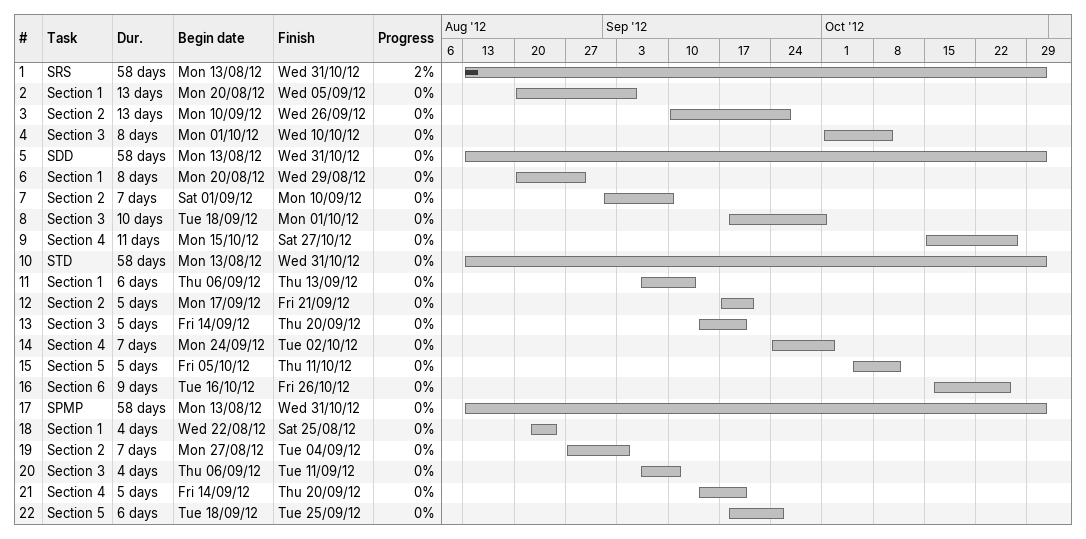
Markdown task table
| ID | Task | Duration | Start | Finish | % complete |
|---|---|---|---|---|---|
| 1 | SRS | 58d | 2012-08-13 | 2012-10-31 | 2 |
| 2 | Section 1 | 13d | 2012-08-20 | 2012-09-05 | 0 |
| 3 | Section 2 | 13d | 2012-09-10 | 2012-09-26 | 0 |
| 4 | Section 3 | 8d | 2012-10-01 | 2012-10-10 | 0 |
| 5 | SDD | 58d | 2012-08-13 | 2012-10-31 | 0 |
| 6 | Section 1 | 8d | 2012-08-20 | 2012-08-29 | 0 |
| 7 | Section 2 | 7d | 2012-09-01 | 2012-09-10 | 0 |
| 8 | Section 3 | 10d | 2012-09-18 | 2012-10-01 | 0 |
| 9 | Section 4 | 11d | 2012-10-15 | 2012-10-27 | 0 |
| 10 | STD | 58d | 2012-08-13 | 2012-10-31 | 0 |
| 11 | Section 1 | 6d | 2012-09-06 | 2012-09-13 | 0 |
| 12 | Section 2 | 5d | 2012-09-17 | 2012-09-21 | 0 |
| 13 | Section 3 | 5d | 2012-09-14 | 2012-09-20 | 0 |
| 14 | Section 4 | 7d | 2012-09-24 | 2012-10-02 | 0 |
| 15 | Section 5 | 5d | 2012-10-05 | 2012-10-11 | 0 |
| 16 | Section 6 | 9d | 2012-10-16 | 2012-10-26 | 0 |
| 17 | SPMP | 58d | 2012-08-13 | 2012-10-31 | 0 |
| 18 | Section 1 | 4d | 2012-08-22 | 2012-08-25 | 0 |
| 19 | Section 2 | 7d | 2012-08-27 | 2012-09-04 | 0 |
| 20 | Section 3 | 4d | 2012-09-06 | 2012-09-11 | 0 |
| 21 | Section 4 | 5d | 2012-09-14 | 2012-09-20 | 0 |
| 22 | Section 5 | 6d | 2012-09-18 | 2012-09-25 | 0 |
